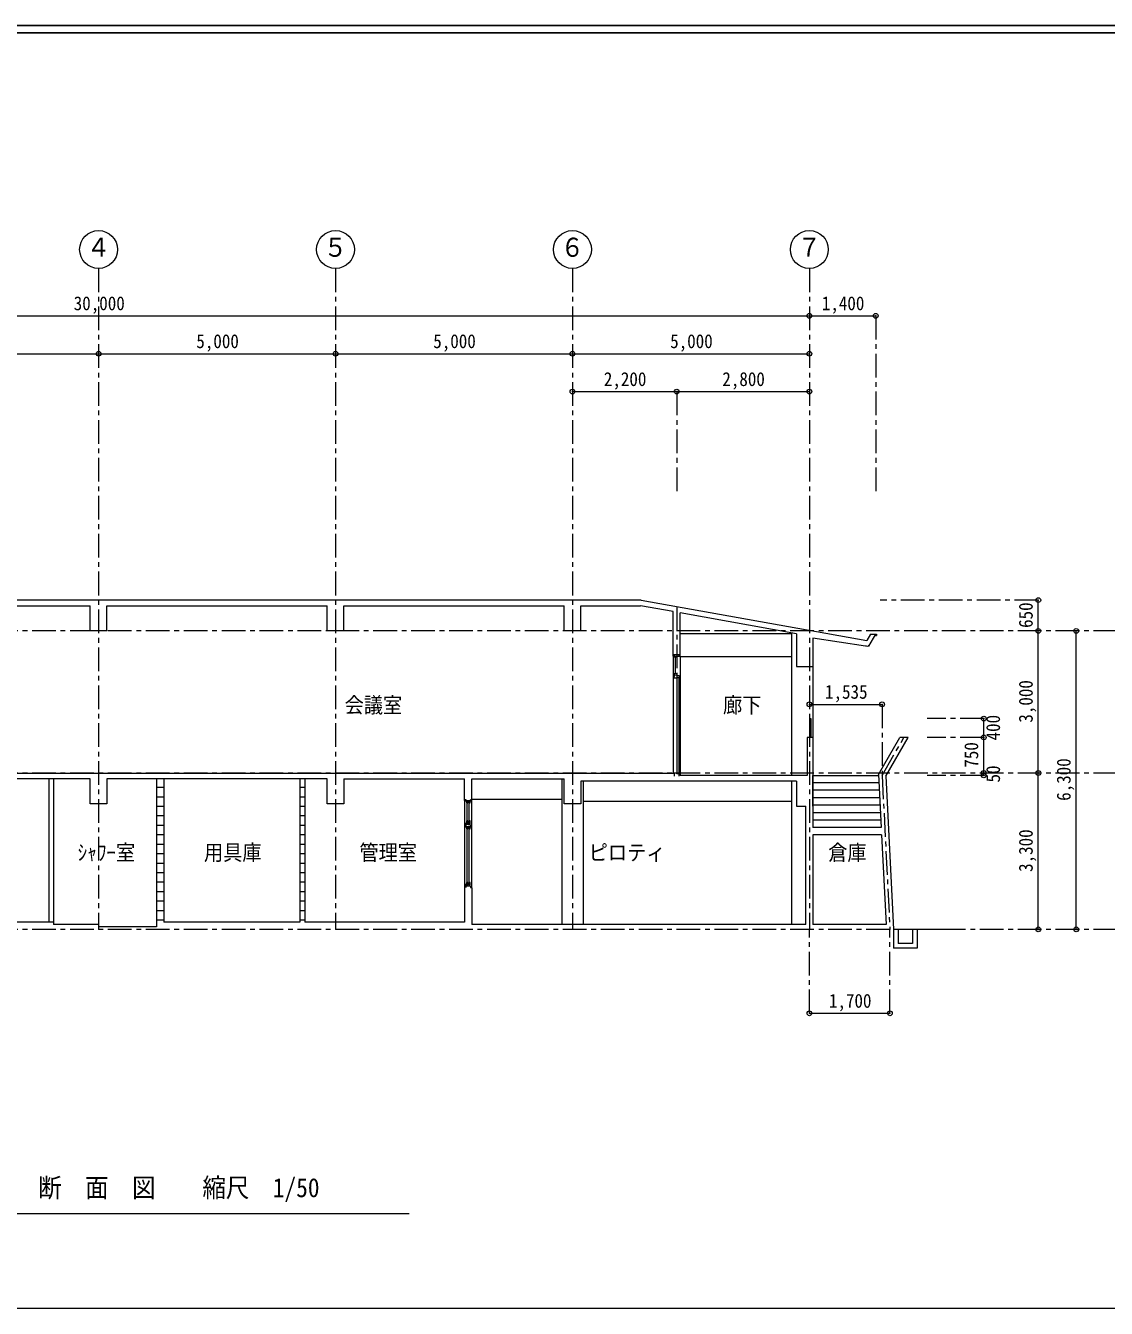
# Model space of a CAD drawing. Units: millimetres at full size, sheet at 1:100, with parts at other scales. Extents: x -39050 to 40550, y -37681 to 28200.
# Drawn here: x -13739 to 9067, y 1125 to 28200 of the extents above; entities that cross this region are included whole.
import ezdxf
from ezdxf.enums import TextEntityAlignment as Align

# ---------------------------------------------------------------- set-up
doc = ezdxf.new("R2010")
doc.units = ezdxf.units.MM
doc.header["$LTSCALE"] = 100
doc.header["$PDMODE"] = 32
doc.header["$PDSIZE"] = 100
doc.linetypes.add('CHAIN1', pattern=[8, 5, -1, 1, -1])
for name, color, linetype, lineweight in [('0-0_基準線･符号', 7, 'CHAIN1', 9), ('0-2_寸法線･文字', 6, 'Continuous', 9), ('0-3_躯体', 3, 'Continuous', 18), ('0-6_文字', 2, 'Continuous', 18), ('0-7_建具', 7, 'Continuous', 9), ('0-9_仕上(中)', 7, 'Continuous', 9), ('0-A_仕上(細)', 4, 'Continuous', 9), ('0-F_その他', 7, 'Continuous', 9), ('F-8_F-8ﾚｲﾔ', 5, 'Continuous', 25)]:
    doc.layers.add(name, color=color, linetype=linetype, lineweight=lineweight)
doc.styles.add('ＭＳ ゴシック', font='')
doc.styles.get('ＭＳ ゴシック').set_extended_font_data('MS Gothic')

msp = doc.modelspace()

# ---------------------------------------------------------------- linework, layer by layer
at = {"layer": '0-0_基準線･符号'}
for p, q in [((-12200, 23075), (-12200, 9125)), ((-7200, 23075), (-7200, 9125)), ((-2200, 23075), (-2200, 9125)), ((2800, 23075), (2800, 9125)), ((4200, 22075), (4200, 18292.5)), ((0, 20475), (0, 18292.5)), ((7631.3, 16075), (4292.9, 16075)), ((0, 15940.5), (0, 12425)), ((38897.5, 15425), (-37620.6, 15425)), ((4335, 13874.3), (4335, 12375)), ((38897.5, 12425), (-37620.6, 12425)), ((38897.5, 9125), (-37620.6, 9125))]:
    msp.add_line(p, q, dxfattribs=at)
at = {"layer": '0-0_基準線･符号', "color": 4}
for q in [(4796.9, 13175), (4500, 9125)]:
    msp.add_line((4335, 12375), q, dxfattribs=at)
at = {"layer": '0-2_寸法線･文字', "color": 7}
for p, q in [((-27200, 22075), (2800, 22075)), ((2800, 22075), (4200, 22075)), ((-17200, 21275), (-12200, 21275)), ((-12200, 21275), (-7200, 21275)), ((-7200, 21275), (-2200, 21275)), ((-2200, 21275), (2800, 21275)), ((-2200, 20475), (0, 20475)), ((0, 20475), (2800, 20475)), ((7631.3, 15425), (7631.3, 16075)), ((7631.3, 12425), (7631.3, 15425)), ((8431.3, 9125), (8431.3, 15425)), ((2800, 13874.3), (4335, 13874.3)), ((6481.3, 13175), (6481.3, 13575)), ((6481.3, 12425), (6481.3, 13175)), ((6481.3, 12375), (6481.3, 12425)), ((7631.3, 9125), (7631.3, 12425)), ((2800, 7352.4), (4500, 7352.4))]:
    msp.add_line(p, q, dxfattribs=at)
at = {"layer": '0-2_寸法線･文字', "color": 7, "linetype": 'CHAIN1'}
for p, q in [((6481.3, 13575), (5282.5, 13575)), ((6481.3, 13175), (5282.5, 13175)), ((6481.3, 12375), (5282.5, 12375)), ((2800, 7352.4), (2800, 9125)), ((4500, 7352.4), (4500, 9125))]:
    msp.add_line(p, q, dxfattribs=at)
at = {"layer": '0-2_寸法線･文字', "color": 7}
for centre in [(-12200, 23475), (-7200, 23475), (-2200, 23475), (2800, 23475)]:
    msp.add_circle(centre, 400, dxfattribs=at)
at = {"layer": '0-2_寸法線･文字'}
for p in [(2800, 22075), (4200, 22075), (-12200, 21275), (-7200, 21275), (-2200, 21275), (2800, 21275), (-2200, 20475), (0, 20475), (2800, 20475), (7631.3, 16075), (7631.3, 15425), (8431.3, 15425), (2800, 13874.3), (4335, 13874.3), (6481.3, 13575), (6481.3, 13175), (6481.3, 12425), (7631.3, 12425), (6481.3, 12375), (7631.3, 9125), (8431.3, 9125), (2800, 7352.4), (4500, 7352.4)]:
    msp.add_point(p, dxfattribs=at)
at = {"layer": '0-3_躯体'}
for p, q in [((-750, 16075), (-17150, 16075)), ((-750, 16075), (4009.1, 15221.6)), ((-17025, 15955), (-12375, 15955)), ((-12375, 15425), (-12375, 15955)), ((-12025, 15425), (-12025, 15955)), ((-12025, 15955), (-7375, 15955)), ((-7375, 15425), (-7375, 15955)), ((-7025, 15425), (-7025, 15955)), ((-7025, 15955), (-2375, 15955)), ((-2375, 15425), (-2375, 15955)), ((-2025, 15425), (-2025, 15955)), ((-2025, 15955), (-760.7, 15955)), ((-75, 15832.1), (-760.7, 15955)), ((-75, 14925), (-75, 15832.1)), ((2525, 15365.8), (75, 15805.2)), ((75, 14893), (75, 15805.2)), ((-12025, 15425), (-12375, 15425)), ((-7025, 15425), (-7375, 15425)), ((-2025, 15425), (-2375, 15425)), ((2525, 15365.8), (2525, 14675)), ((3985.7, 15102.3), (2875, 15272.6)), ((2875, 15272.6), (2875, 14675)), ((4088.1, 15358.5), (4009.1, 15221.6)), ((4057.5, 15105.4), (4203.6, 15358.5)), ((4088.1, 15358.5), (4213.6, 15358.5)), ((4186.3, 15328.5), (4213.6, 15328.5)), ((4213.6, 15358.5), (4213.6, 15328.5)), ((-75, 14925), (60, 14925)), ((50, 14893), (75, 14893)), ((60, 14893), (60, 14925)), ((4000.6, 15100), (4002.1, 15109.9)), ((4035.2, 15094.7), (4000.6, 15100)), ((4035.2, 15094.7), (4042.7, 15107.7)), ((4057.5, 15105.4), (4042.7, 15107.7)), ((2525, 14675), (2875, 14675)), ((2755, 13175), (2755, 12375)), ((2875, 13175), (2755, 13175)), ((2875, 13175), (2875, 11272.5)), ((4259, 12393.3), (4710.3, 13175)), ((4411, 12356.7), (4883.5, 13175)), ((4883.5, 13175), (4710.3, 13175)), ((-24350, 12425), (-50, 12425)), ((-12375, 12305), (-17025, 12305)), ((-7375, 12305), (-12025, 12305)), ((-7025, 12305), (-4475, 12305)), ((-4475, 11868), (-4475, 12305)), ((-4325, 11843), (-4325, 12305)), ((-4325, 12305), (-2375, 12305)), ((2525, 12255), (-2025, 12255)), ((50, 12390), (75, 12383.3)), ((75, 12383.3), (75, 12375)), ((2755, 12375), (75, 12375)), ((2525, 12255), (2525, 11725)), ((2875, 11725), (2875, 12375)), ((4259, 12393.3), (4315.9, 11272.5)), ((4411, 12356.7), (4574.9, 9128.8)), ((-4350, 11843), (-4325, 11843)), ((-4340, 11843), (-4340, 11875)), ((2525, 11725), (2725, 11725)), ((2725, 9225), (2725, 11725)), ((4315.9, 11272.5), (2875, 11272.5)), ((2875, 11122.5), (2875, 9225)), ((4323.5, 11122.5), (2875, 11122.5)), ((4323.5, 11122.5), (4419.8, 9225)), ((-4475, 10050), (-4475, 9275)), ((-4325, 10003.3), (-4325, 9225)), ((-13150, 9275), (-18650, 9275)), ((-13150, 9275), (-13150, 9225)), ((-12200, 9225), (-13150, 9225)), ((-12200, 9225), (-12200, 9175)), ((-10975, 9325), (-10825, 9325)), ((-10975, 9325), (-10975, 9175)), ((-10825, 9325), (-10825, 9275)), ((-7950, 9275), (-10825, 9275)), ((-4475, 9275), (-7850, 9275)), ((2725, 9225), (-4325, 9225)), ((4419.8, 9225), (2875, 9225)), ((-10975, 9175), (-12200, 9175))]:
    msp.add_line(p, q, dxfattribs=at)
for points in [[(3985.7, 15102.3), (3987.3, 15112.1), (4002.1, 15109.9)], [(-12025, 12305), (-12025, 11775), (-12375, 11775), (-12375, 12305)], [(-7025, 12305), (-7025, 11775), (-7375, 11775), (-7375, 12305)], [(-2025, 12255), (-2025, 11775), (-2375, 11775), (-2375, 12305)]]:
    msp.add_lwpolyline(points, dxfattribs=at)
at = {"layer": '0-6_文字', "color": 3}
msp.add_line((-18476.9, 3125), (-5648.2, 3125), dxfattribs=at)
at = {"layer": '0-7_建具', "color": 4}
for p, q in [((-75, 14893), (-75, 12425)), ((75, 14893), (75, 12383.3)), ((-4475, 11843), (-4475, 10075)), ((-4325, 10003.3), (-4325, 11843))]:
    msp.add_line(p, q, dxfattribs=at)
at = {"layer": '0-7_建具'}
for p, q in [((-50, 14875), (-50, 14910)), ((-50, 14893), (50, 14893)), ((50, 14875), (50, 14910)), ((-22.9, 14525), (-22.9, 14875)), ((-50, 14525), (-50, 14460)), ((7.1, 12415), (7.1, 14435)), ((50, 14435), (7.1, 14435)), ((50, 12415), (50, 14435)), ((50, 12415), (7.1, 12415)), ((-4450, 11825), (-4450, 11860)), ((-4450, 11843), (-4350, 11843)), ((-4422.9, 11415), (-4422.9, 11795)), ((-4400, 11825), (-4400, 11843)), ((-4377.1, 11415), (-4377.1, 11795)), ((-4350, 11825), (-4350, 11860)), ((-4450, 11375), (-4450, 11310)), ((-4450, 11275), (-4450, 11310)), ((-4450, 11293), (-4350, 11293)), ((-4422.9, 11342), (-4422.9, 11360)), ((-4422.9, 10115), (-4422.9, 11245)), ((-4400, 11275), (-4400, 11293)), ((-4377.1, 11336), (-4377.1, 11360)), ((-4377.1, 10115), (-4377.1, 11245)), ((-4350, 11275), (-4350, 11310)), ((-4450, 10075), (-4475, 10075)), ((-4450, 10075), (-4450, 10010)), ((-4422.9, 10042), (-4422.9, 10060)), ((-4377.1, 10036), (-4377.1, 10060)), ((-4350, 10010), (-4325, 10003.3))]:
    msp.add_line(p, q, dxfattribs=at)
for points in [[(-50, 14893), (-75, 14893), (-75, 14918), (-50, 14918)], [(-4450, 11843), (-4475, 11843), (-4475, 11868), (-4450, 11868)], [(-4438.6, 11795), (-4407.1, 11795), (-4407.1, 11835), (-4438.6, 11835)], [(-4392.9, 11795), (-4361.4, 11795), (-4361.4, 11835), (-4392.9, 11835)], [(-4438.6, 11355), (-4407.1, 11355), (-4407.1, 11415), (-4438.6, 11415)], [(-4392.9, 11355), (-4361.4, 11355), (-4361.4, 11415), (-4392.9, 11415)], [(-4438.6, 11245), (-4407.1, 11245), (-4407.1, 11285), (-4438.6, 11285)], [(-4392.9, 11245), (-4361.4, 11245), (-4361.4, 11285), (-4392.9, 11285)], [(-4450, 10075), (-4475, 10075), (-4475, 10050), (-4450, 10050)], [(-4438.6, 10055), (-4407.1, 10055), (-4407.1, 10115), (-4438.6, 10115)], [(-4392.9, 10055), (-4361.4, 10055), (-4361.4, 10115), (-4392.9, 10115)]]:
    msp.add_lwpolyline(points, close=True, dxfattribs=at)
for points in [[(-50, 14875), (0, 14875), (0, 14893)], [(-50, 14525), (0, 14525), (0, 14489)], [(-50, 14495), (50, 14483), (50, 14460)], [(50, 14460), (50, 14440), (0, 14440), (0, 14425), (-50, 14425), (-50, 14460)], [(50, 12360), (50, 12405), (0, 12410), (0, 12425), (-50, 12425), (-50, 12360)], [(-4450, 11345), (-4350, 11333), (-4350, 11310)], [(-4450, 10045), (-4350, 10033), (-4350, 10010)]]:
    msp.add_lwpolyline(points, dxfattribs=at)
at = {"layer": '0-9_仕上(中)'}
for p, q in [((2800, 13575), (2800, 13175)), ((2810, 13575), (2830, 13575)), ((2830, 13575), (2830, 13175)), ((-10975, 12305), (-10975, 9325)), ((-10825, 12305), (-10825, 9325)), ((-7950, 12305), (-7950, 9275)), ((-7850, 12305), (-7850, 9275)), ((-10975, 12125), (-10825, 12125)), ((-10975, 11925), (-10825, 11925)), ((-7950, 12125), (-7850, 12125)), ((-7950, 11925), (-7850, 11925)), ((-10975, 11725), (-10825, 11725)), ((-7950, 11725), (-7850, 11725)), ((-10975, 11525), (-10825, 11525)), ((-7950, 11525), (-7850, 11525)), ((-10975, 11325), (-10825, 11325)), ((-10975, 11125), (-10825, 11125)), ((-7950, 11325), (-7850, 11325)), ((-7950, 11125), (-7850, 11125)), ((-10975, 10925), (-10825, 10925)), ((-7950, 10925), (-7850, 10925)), ((-10975, 10725), (-10825, 10725)), ((-7950, 10725), (-7850, 10725)), ((-10975, 10525), (-10825, 10525)), ((-10975, 10325), (-10825, 10325)), ((-7950, 10525), (-7850, 10525)), ((-7950, 10325), (-7850, 10325)), ((-10975, 10125), (-10825, 10125)), ((-7950, 10125), (-7850, 10125)), ((-10975, 9925), (-10825, 9925)), ((-7950, 9925), (-7850, 9925)), ((-10975, 9725), (-10825, 9725)), ((-10975, 9525), (-10825, 9525)), ((-7950, 9725), (-7850, 9725)), ((-7950, 9525), (-7850, 9525)), ((-7950, 9325), (-7850, 9325)), ((4574.9, 9128.8), (4574.9, 8728.8)), ((4574.9, 9128.8), (5848.6, 9128.8)), ((4674.9, 9128.8), (4674.9, 8828.8)), ((4974.9, 9128.8), (4974.9, 8828.8)), ((5074.9, 9128.8), (5074.9, 8728.8)), ((5074.9, 8728.8), (4574.9, 8728.8)), ((4974.9, 8828.8), (4674.9, 8828.8))]:
    msp.add_line(p, q, dxfattribs=at)
at = {"layer": '0-A_仕上(細)'}
for p, q in [((2425, 15365.8), (75, 15365.8)), ((2425, 15383.8), (2425, 12375)), ((2425, 14875), (75, 14875)), ((2875, 14675), (2875, 13175)), ((-13250, 12305), (-13250, 9275)), ((-13150, 12305), (-13150, 9275)), ((-2425, 12305), (-2425, 9225)), ((-1975, 12255), (-1975, 9225)), ((2425, 12255), (2425, 9225)), ((2875, 12375), (4259, 12375)), ((4267, 12217.5), (2875, 12217.5)), ((4275.1, 12060), (2875, 12060)), ((-4325, 11875), (-2425, 11875)), ((2425, 11825), (-1975, 11825)), ((4283.1, 11902.5), (2875, 11902.5)), ((4291.2, 11745), (2875, 11745)), ((4299.2, 11587.5), (2875, 11587.5)), ((4307.3, 11430), (2875, 11430))]:
    msp.add_line(p, q, dxfattribs=at)
at = {"layer": '0-F_その他'}
msp.add_line((40400, 1125), (-38900, 1125), dxfattribs=at)
at = {"layer": 'F-8_F-8ﾚｲﾔ'}
for p, q in [((-39050, 28200), (40550, 28200)), ((-38900, 28050), (40400, 28050))]:
    msp.add_line(p, q, dxfattribs=at)

# ---------------------------------------------------------------- texts
at = {"layer": '0-2_寸法線･文字', "color": 3, "style": 'ＭＳ ゴシック', "width": 0.9}
for s, p in [('30,000', (-12725, 22105)), ('1,400', (3062.5, 22105)), ('5,000', (-10137.5, 21305)), ('5,000', (-5137.5, 21305)), ('5,000', (-137.5, 21305)), ('2,200', (-1537.5, 20505)), ('2,800', (962.5, 20505)), ('1,535', (3130, 13904.3)), ('1,700', (3212.5, 7382.4))]:
    msp.add_text(s, height=293.3, dxfattribs=at).set_placement(p, align=Align.BOTTOM_LEFT)
for s, p in [('650', (7601.3, 15487.5)), ('3,000', (7601.3, 13487.5)), ('400', (6911.3, 13112.5)), ('750', (6451.3, 12537.5)), ('50', (6911.3, 12225)), ('6,300', (8401.3, 11837.5)), ('3,300', (7601.3, 10337.5))]:
    msp.add_text(s, height=293.3, rotation=90, dxfattribs=at).set_placement(p, align=Align.BOTTOM_LEFT)
at = {"layer": '0-6_文字', "style": 'ＭＳ ゴシック', "width": 0.9}
for s, height, p in [('４', 403.2, (-12450, 23200)), ('５', 403.2, (-7450, 23200)), ('６', 403.2, (-2450, 23200)), ('７', 403.2, (2550, 23200)), ('会議室', 329.9, (-7007.9, 13595.9)), ('廊下', 329.9, (978.1, 13595.9)), ('ｼｬﾜｰ室', 329.9, (-12642.3, 10482.6)), ('用具庫', 329.9, (-9976.6, 10482.6)), ('管理室', 329.9, (-6695.9, 10482.6)), ('ピロティ', 329.9, (-1857.5, 10482.6)), ('倉庫', 329.9, (3198, 10480.6)), ('断\u3000面\u3000図\u3000\u3000縮尺\u30001/50', 403.2, (-13474, 3350))]:
    msp.add_text(s, height=height, dxfattribs=at).set_placement(p, align=Align.BOTTOM_LEFT)

doc.saveas('drawing.dxf')
